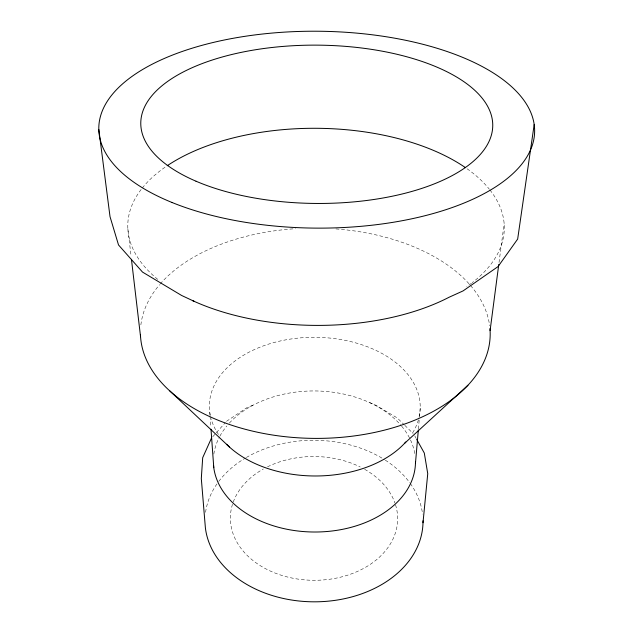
<?xml version="1.0" encoding="UTF-8"?>
<svg xmlns="http://www.w3.org/2000/svg" width="633" height="633" viewBox="0 0 633 633"><rect width="100%" height="100%" fill="white"/><g stroke="black" fill="none" stroke-linecap="round" stroke-linejoin="round"><path stroke-width="0.47" stroke-dasharray="3.17 2.37" d="M418.421 428.984L419.181 420.138M419.521 416.205L420.201 408.34M499.033 262.481L504.137 223.56M212.735 436.762L225.198 422.773M226.511 421.301L246.743 407.763L253.73 404.851M369.625 402.604L375.844 405.239L397.2 417.907L404.107 424.656M404.796 425.336L413.088 433.439M414.734 435.836L416.174 438.416M127.874 228.964L131.102 256.389M209.792 412.471L210.006 415.43M210.077 416.411L210.86 427.259M210.243 415.193A105.434 69.345 0.4 0 1 317.006 337.318A105.434 69.345 0.4 0 1 418.666 418.904M418.405 419.861A105.434 69.345 0.4 0 1 411.925 433.985M218.456 434.436A105.434 69.345 0.4 0 1 211.121 418.84M489.997 190.027A188.27 98.55 0.4 0 1 472.226 282.666M471.474 283.244A188.27 98.55 0.4 0 1 466.758 286.67M157.752 279.39A188.27 98.55 0.4 0 1 141.665 188.816M142.283 188.025A188.27 98.55 0.4 0 1 166.36 166.305M467.091 168.774A188.27 98.55 0.4 0 1 489.388 189.267M140.874 324.871A174.89 105.141 0.4 0 1 159.587 284.684M160.189 283.995A174.89 105.141 0.4 0 1 295.603 228.687M335.909 228.924A174.89 105.141 0.4 0 1 489.641 325.71M395.53 504.817A83.643 61.884 0.4 0 1 344.067 576.252A83.643 61.884 0.4 0 1 240.991 548.352A83.643 61.884 0.4 0 1 263.304 469.029M267.53 466.806A83.643 61.884 0.4 0 1 360.209 466.964M364.663 469.314A83.643 61.884 0.4 0 1 394.929 502.998M213.851 454.035A101.066 70.532 0.4 0 1 219.445 436.999M219.896 436.153A101.066 70.532 0.4 0 1 226.812 425.985M229.352 423.081A101.066 70.532 0.4 0 1 401.006 425.423M401.623 426.151A101.066 70.532 0.4 0 1 410.089 439.096M410.493 439.959A101.066 70.532 0.4 0 1 414.797 453.703M205.559 512.303A109.026 80.771 0.4 0 1 218.163 482.219M218.741 481.444A109.026 80.771 0.4 0 1 245.501 457.975M246.34 457.485A109.026 80.771 0.4 0 1 384.476 459.645M385.299 460.167A109.026 80.771 0.4 0 1 409.741 482.718M410.326 483.525A109.026 80.771 0.4 0 1 422.567 514.091"/><path stroke-width="0.95" d="M415.454 463.396L418.334 429.973M423.002 522.723L427.742 473.666L424.308 453.054L416.649 439.278M490.092 330.584L498.772 264.428M534.181 124.503L517.667 239.068L498.076 266.564L463.063 290.919L449.019 297.281A188.27 98.55 0.4 0 1 192.472 300.572M211.422 438.234L202.695 457.699L201.31 478.548L205.377 527.724A109.026 80.771 0.4 0 0 319.127 601.746A109.026 80.771 0.4 0 0 423.01 520.809M404.408 443.519L467.953 385.236M194.394 301.443L181.624 295.469L142.52 272.087L118.521 244.963L110.023 216.668L98.819 129.472M169.763 390.901L229.565 447.127M131.442 259.324L140.558 336.709M211.003 429.229L213.78 467.676M405.808 441.992A105.434 69.345 0.4 0 1 226.598 444.295M489.958 328.638A174.89 105.141 0.4 0 1 321.675 438.353A174.89 105.141 0.4 0 1 140.455 334.738M167.207 165.735A188.27 98.55 0.4 0 1 465.508 167.674M415.477 461.457A101.066 70.532 0.4 0 1 317.988 531.981A101.066 70.532 0.4 0 1 213.558 465.738M196.016 181.212A175.99 79.157 0.4 0 0 488.011 143.493A175.99 79.157 0.4 0 0 266.256 48.187A175.99 79.157 0.4 0 0 196.016 181.212M172.026 202.489A217.926 98.447 0.4 0 0 530.185 150.67A217.926 98.447 0.4 0 0 247.962 35.875A217.926 98.447 0.4 0 0 172.026 202.489"/></g></svg>
